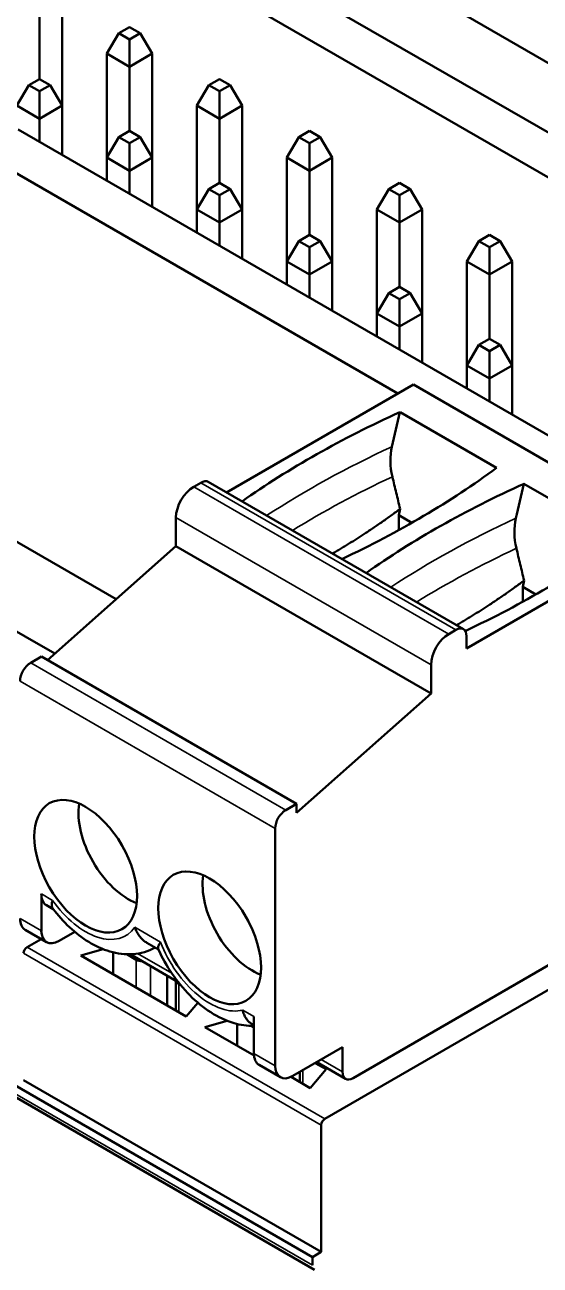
# Model space of a CAD drawing. Header units: millimetres. Extents: x 3100 to 5091, y 868 to 1900.
# Drawn here: x 4063.82 to 4074.11, y 1666.99 to 1691.75 of the extents above; entities that cross this region are included whole.
import ezdxf

# ---------------------------------------------------------------- set-up
doc = ezdxf.new("R2010")
doc.units = ezdxf.units.MM
doc.header["$LTSCALE"] = 1.8
doc.layers.add('외형선(ISO)', color=7, linetype='Continuous', lineweight=50)
doc.layers.add('좁은 외형선(ISO)', color=7, linetype='Continuous', lineweight=35)

msp = doc.modelspace()

# ---------------------------------------------------------------- linework, layer by layer
at = {"layer": '외형선(ISO)'}
for p, q in [((4048.099, 1703.805), (4082.515, 1683.935)), ((4082.545, 1686.204), (4058.387, 1700.152)), ((4067.544, 1693.477), (4082.545, 1684.816)), ((4064.567, 1692.207), (4064.567, 1690.133)), ((4064.114, 1691.946), (4064.114, 1690.664)), ((4065.698, 1691.578), (4065.458, 1691.17)), ((4065.698, 1691.578), (4065.91, 1691.701)), ((4065.91, 1691.456), (4065.698, 1691.578)), ((4065.91, 1691.701), (4066.122, 1691.578)), ((4065.91, 1691.456), (4066.122, 1691.578)), ((4066.363, 1691.17), (4066.122, 1691.578)), ((4065.91, 1691.456), (4065.91, 1690.909)), ((4064.417, 1679.197), (4043.679, 1691.17)), ((4065.458, 1691.17), (4065.91, 1690.909)), ((4065.458, 1689.096), (4065.458, 1691.17)), ((4066.363, 1691.17), (4065.91, 1690.909)), ((4066.363, 1689.096), (4066.363, 1691.17)), ((4065.91, 1689.627), (4065.91, 1690.909)), ((4063.902, 1690.541), (4064.114, 1690.664)), ((4064.326, 1690.541), (4064.114, 1690.664)), ((4067.706, 1690.664), (4067.494, 1690.541)), ((4067.919, 1690.541), (4067.706, 1690.664)), ((4048.155, 1690.382), (4065.644, 1680.285)), ((4063.902, 1690.541), (4063.662, 1690.133)), ((4064.114, 1690.419), (4063.902, 1690.541)), ((4064.114, 1690.419), (4064.326, 1690.541)), ((4064.114, 1690.419), (4064.114, 1689.872)), ((4064.567, 1690.133), (4064.326, 1690.541)), ((4067.254, 1690.133), (4067.494, 1690.541)), ((4067.706, 1690.419), (4067.494, 1690.541)), ((4067.706, 1690.419), (4067.919, 1690.541)), ((4067.706, 1690.419), (4067.706, 1689.872)), ((4068.159, 1690.133), (4067.919, 1690.541)), ((4063.662, 1690.133), (4064.114, 1689.872)), ((4064.114, 1689.872), (4064.567, 1690.133)), ((4064.567, 1690.133), (4064.567, 1689.154)), ((4067.706, 1689.872), (4067.254, 1690.133)), ((4067.254, 1690.133), (4067.254, 1688.059)), ((4068.159, 1690.133), (4067.706, 1689.872)), ((4068.159, 1688.059), (4068.159, 1690.133)), ((4064.114, 1689.415), (4064.114, 1689.872)), ((4067.706, 1688.59), (4067.706, 1689.872)), ((4077.345, 1681.776), (4063.69, 1689.66)), ((4065.698, 1689.504), (4065.91, 1689.627)), ((4065.91, 1689.627), (4066.122, 1689.504)), ((4069.502, 1689.627), (4069.29, 1689.504)), ((4069.715, 1689.504), (4069.502, 1689.627)), ((4065.698, 1689.504), (4065.458, 1689.096)), ((4065.91, 1689.382), (4065.698, 1689.504)), ((4065.91, 1689.382), (4066.122, 1689.504)), ((4065.91, 1689.382), (4065.91, 1688.835)), ((4066.363, 1689.096), (4066.122, 1689.504)), ((4069.05, 1689.096), (4069.29, 1689.504)), ((4069.502, 1689.382), (4069.29, 1689.504)), ((4069.502, 1689.382), (4069.715, 1689.504)), ((4069.502, 1689.382), (4069.502, 1688.835)), ((4069.955, 1689.096), (4069.715, 1689.504)), ((4062.912, 1689.211), (4071.263, 1684.389)), ((4065.458, 1689.096), (4065.458, 1688.639)), ((4065.458, 1689.096), (4065.91, 1688.835)), ((4065.91, 1688.835), (4066.363, 1689.096)), ((4066.363, 1689.096), (4066.363, 1688.117)), ((4069.502, 1688.835), (4069.05, 1689.096)), ((4069.05, 1689.096), (4069.05, 1687.022)), ((4069.955, 1689.096), (4069.502, 1688.835)), ((4069.955, 1687.022), (4069.955, 1689.096)), ((4065.91, 1688.378), (4065.91, 1688.835)), ((4069.502, 1687.553), (4069.502, 1688.835)), ((4067.494, 1688.467), (4067.254, 1688.059)), ((4067.494, 1688.467), (4067.706, 1688.59)), ((4067.706, 1688.345), (4067.494, 1688.467)), ((4067.706, 1688.59), (4067.919, 1688.467)), ((4067.706, 1688.345), (4067.919, 1688.467)), ((4068.159, 1688.059), (4067.919, 1688.467)), ((4070.846, 1688.059), (4071.086, 1688.467)), ((4071.298, 1688.59), (4071.086, 1688.467)), ((4071.298, 1688.345), (4071.086, 1688.467)), ((4071.511, 1688.467), (4071.298, 1688.59)), ((4071.298, 1688.345), (4071.511, 1688.467)), ((4071.751, 1688.059), (4071.511, 1688.467)), ((4067.706, 1688.345), (4067.706, 1687.798)), ((4071.298, 1688.345), (4071.298, 1687.798)), ((4067.254, 1688.059), (4067.254, 1687.602)), ((4067.254, 1688.059), (4067.706, 1687.798)), ((4067.706, 1687.798), (4068.159, 1688.059)), ((4068.159, 1688.059), (4068.159, 1687.08)), ((4071.298, 1687.798), (4070.846, 1688.059)), ((4070.846, 1688.059), (4070.846, 1685.985)), ((4071.751, 1688.059), (4071.298, 1687.798)), ((4071.751, 1685.985), (4071.751, 1688.059)), ((4067.706, 1687.341), (4067.706, 1687.798)), ((4071.298, 1686.516), (4071.298, 1687.798)), ((4069.29, 1687.43), (4069.05, 1687.022)), ((4069.29, 1687.43), (4069.502, 1687.553)), ((4069.502, 1687.308), (4069.29, 1687.43)), ((4069.502, 1687.553), (4069.715, 1687.43)), ((4069.502, 1687.308), (4069.715, 1687.43)), ((4069.955, 1687.022), (4069.715, 1687.43)), ((4072.642, 1687.022), (4072.882, 1687.43)), ((4073.095, 1687.553), (4072.882, 1687.43)), ((4073.095, 1687.308), (4072.882, 1687.43)), ((4073.307, 1687.43), (4073.095, 1687.553)), ((4073.095, 1687.308), (4073.307, 1687.43)), ((4073.547, 1687.022), (4073.307, 1687.43)), ((4069.502, 1687.308), (4069.502, 1686.761)), ((4073.095, 1687.308), (4073.095, 1686.761)), ((4069.05, 1687.022), (4069.05, 1686.565)), ((4069.05, 1687.022), (4069.502, 1686.761)), ((4069.502, 1686.761), (4069.955, 1687.022)), ((4069.955, 1687.022), (4069.955, 1686.043)), ((4073.095, 1686.761), (4072.642, 1687.022)), ((4072.642, 1687.022), (4072.642, 1684.948)), ((4073.547, 1687.022), (4073.095, 1686.761)), ((4073.547, 1684.948), (4073.547, 1687.022)), ((4069.502, 1686.304), (4069.502, 1686.761)), ((4073.095, 1685.479), (4073.095, 1686.761)), ((4071.086, 1686.394), (4070.846, 1685.985)), ((4071.086, 1686.394), (4071.298, 1686.516)), ((4071.298, 1686.271), (4071.086, 1686.394)), ((4071.298, 1686.516), (4071.511, 1686.394)), ((4071.298, 1686.271), (4071.511, 1686.394)), ((4071.751, 1685.985), (4071.511, 1686.394)), ((4071.298, 1686.271), (4071.298, 1685.724)), ((4070.846, 1685.985), (4070.846, 1685.528)), ((4070.846, 1685.985), (4071.298, 1685.724)), ((4071.298, 1685.724), (4071.751, 1685.985)), ((4071.751, 1685.985), (4071.751, 1685.006)), ((4071.298, 1685.267), (4071.298, 1685.724)), ((4072.882, 1685.357), (4073.095, 1685.479)), ((4073.095, 1685.479), (4073.307, 1685.357)), ((4072.882, 1685.357), (4072.642, 1684.948)), ((4073.095, 1685.234), (4072.882, 1685.357)), ((4073.095, 1685.234), (4073.307, 1685.357)), ((4073.095, 1685.234), (4073.095, 1684.687)), ((4073.547, 1684.948), (4073.307, 1685.357)), ((4072.642, 1684.948), (4072.642, 1684.491)), ((4072.642, 1684.948), (4073.095, 1684.687)), ((4073.095, 1684.687), (4073.547, 1684.948)), ((4073.547, 1684.948), (4073.547, 1683.969)), ((4073.095, 1684.23), (4073.095, 1684.687)), ((4067.844, 1682.415), (4071.575, 1684.569)), ((4071.575, 1684.569), (4076.666, 1681.629)), ((4071.308, 1684.017), (4073.236, 1682.904)), ((4067.19, 1682.528), (4067.332, 1682.609)), ((4067.482, 1682.624), (4072.573, 1679.685)), ((4073.782, 1682.589), (4075.711, 1681.475)), ((4066.837, 1681.344), (4066.837, 1681.915)), ((4071.285, 1681.96), (4071.31, 1682.085)), ((4071.285, 1681.663), (4071.285, 1681.96)), ((4071.546, 1681.809), (4071.285, 1681.96)), ((4072.635, 1679.302), (4076.666, 1681.629)), ((4064.272, 1679.069), (4066.837, 1681.344)), ((4071.928, 1678.404), (4066.837, 1681.344)), ((4073.76, 1680.531), (4073.785, 1680.656)), ((4073.76, 1680.234), (4073.76, 1680.531)), ((4074.021, 1680.38), (4073.76, 1680.531)), ((4072.282, 1679.588), (4072.423, 1679.67)), ((4072.635, 1679.547), (4072.635, 1679.302)), ((4063.938, 1679.017), (4064.15, 1679.139)), ((4069.241, 1676.2), (4064.15, 1679.139)), ((4071.928, 1678.404), (4071.928, 1678.976)), ((4069.241, 1676.022), (4071.928, 1678.404)), ((4069.029, 1676.077), (4069.241, 1676.2)), ((4069.241, 1676.2), (4069.241, 1676.022)), ((4068.817, 1670.974), (4068.817, 1675.71)), ((4065.711, 1675.452), (4065.804, 1675.292)), ((4064.15, 1673.669), (4064.15, 1674.403)), ((4064.388, 1674.097), (4064.253, 1674.175)), ((4068.186, 1674.023), (4068.278, 1673.863)), ((4075.888, 1673.914), (4070.372, 1670.729)), ((4063.829, 1673.685), (4064.253, 1673.44)), ((4064.145, 1673.502), (4063.867, 1673.342)), ((4064.817, 1673.645), (4064.503, 1673.464)), ((4065.383, 1673.3), (4064.935, 1673.175)), ((4066.487, 1673.293), (4066.252, 1673.429)), ((4064.935, 1673.175), (4067.042, 1671.958)), ((4065.582, 1672.801), (4065.582, 1673.237)), ((4066.045, 1673.089), (4065.855, 1673.199)), ((4065.92, 1673.198), (4066.882, 1672.643)), ((4066.66, 1672.178), (4066.66, 1672.771)), ((4066.835, 1672.67), (4066.835, 1672.078)), ((4066.939, 1672.573), (4066.894, 1672.599)), ((4069.807, 1669.913), (4074.686, 1672.73)), ((4067.042, 1671.958), (4067.273, 1672.232)), ((4067.41, 1671.746), (4067.858, 1671.871)), ((4068.057, 1671.372), (4068.057, 1671.808)), ((4068.33, 1671.77), (4068.393, 1671.733)), ((4068.393, 1671.785), (4068.348, 1671.811)), ((4068.393, 1671.954), (4068.393, 1671.219)), ((4068.395, 1671.177), (4067.41, 1671.746)), ((4070.16, 1671.342), (4069.17, 1670.77)), ((4070.16, 1670.852), (4070.16, 1671.342)), ((4069.616, 1671.027), (4069.832, 1670.903)), ((4069.648, 1671.046), (4070.222, 1670.714)), ((4068.496, 1670.99), (4068.92, 1670.745)), ((4069.31, 1670.85), (4069.31, 1670.649)), ((4069.832, 1670.903), (4069.517, 1670.529)), ((4069.559, 1667.157), (4063.62, 1670.586)), ((4069.736, 1667.259), (4063.796, 1670.688)), ((4069.517, 1670.529), (4069.133, 1670.751)), ((4069.135, 1670.75), (4069.135, 1670.752)), ((4063.661, 1670.331), (4069.601, 1666.902)), ((4069.736, 1667.259), (4069.736, 1669.79)), ((4069.559, 1667.157), (4069.736, 1667.259)), ((4069.559, 1666.994), (4069.559, 1667.157))]:
    msp.add_line(p, q, dxfattribs=at)
for centre, major_axis, ratio, start_param, end_param in [((4083.638, 1674.926), (-20, 0), 0.57735, 5.376697, 5.59774), ((4083.638, 1667.564), (-13.016, -69.532), 0.218386, 4.514556, 4.524759), ((4071.859, 1682.914), (-0.213, 0.99), 0.718086, 0.992119, 1.603505), ((4057.489, 1690.023), (20, 0), 0.57735, 5.397834, 5.618878), ((4067.19, 1682.119), (-0.25, -0.433), 0.57735, 3.926991, 5.497787), ((4067.332, 1682.364), (0.15, 0.26), 0.57735, 0, 0.785398), ((4086.113, 1673.497), (-20, 0), 0.57735, 5.376697, 5.59774), ((4086.113, 1666.135), (-13.016, -69.532), 0.218386, 4.514556, 4.524759), ((4074.334, 1681.485), (-0.213, 0.99), 0.718086, 0.992119, 1.603505), ((4059.964, 1688.594), (20, 0), 0.57735, 5.396921, 5.618878), ((4072.423, 1679.425), (0.15, 0.26), 0.57735, 5.497787, 7.068583), ((4072.282, 1679.18), (-0.25, -0.433), 0.57735, 3.926991, 5.497787), ((4063.938, 1678.772), (-0.15, -0.26), 0.57735, 3.926991, 5.497787), ((4065.882, 1675.444), (-0.7, 1.212), 0.57735, 0.613952, 2.52764), ((4069.029, 1675.832), (-0.15, -0.26), 0.57735, 3.926991, 5.497787), ((4068.357, 1674.016), (-0.7, 1.212), 0.57735, 0.613952, 2.52764), ((4064.503, 1674.608), (-0.25, -0.433), 0.57735, 5.497787, 6.283185), ((4064.079, 1674.118), (-0.25, -0.433), 0.57735, 5.497787, 6.283185), ((4064.503, 1673.873), (-0.25, -0.433), 0.57735, 5.497787, 7.068583), ((4063.867, 1673.26), (-0.05, -0.0866), 0.57735, 3.926991, 5.497787), ((4066.186, 1673.171), (0.2, 0), 0.57735, 3.926991, 4.616874), ((4067.035, 1672.681), (-0.2, 0), 0.57735, 0.095515, 0.785398), ((4068.746, 1671.423), (-0.25, -0.433), 0.57735, 5.497787, 6.283185), ((4069.17, 1671.178), (-0.25, -0.433), 0.57735, 5.497787, 7.068583), ((4070.372, 1670.974), (-0.15, -0.26), 0.57735, 5.497787, 7.068583), ((4069.807, 1669.831), (-0.05, -0.0866), 0.57735, 3.926991, 5.497787)]:
    msp.add_ellipse(centre, major_axis=major_axis, ratio=ratio, start_param=start_param, end_param=end_param, dxfattribs=at)
for centre in [(4065.034, 1674.955), (4067.509, 1673.526)]:
    msp.add_ellipse(centre, major_axis=(-0.725, 1.256), ratio=0.57735, dxfattribs=at)
for points, knots in [([(4071.156, 1682.728), (4071.169, 1682.675), (4071.181, 1682.621), (4071.194, 1682.567), (4071.207, 1682.514), (4071.22, 1682.46), (4071.233, 1682.407), (4071.246, 1682.353), (4071.259, 1682.3), (4071.272, 1682.246), (4071.284, 1682.192), (4071.297, 1682.139), (4071.31, 1682.085)], [27.3487746, 27.3487746, 27.3487746, 27.3487746, 27.5141397, 27.5141397, 27.5141397, 27.6795053, 27.6795053, 27.6795053, 27.8448716, 27.8448716, 27.8448716, 28.0102384, 28.0102384, 28.0102384, 28.0102384]), ([(4073.631, 1681.299), (4073.643, 1681.246), (4073.656, 1681.192), (4073.669, 1681.139), (4073.682, 1681.085), (4073.695, 1681.031), (4073.708, 1680.978), (4073.721, 1680.924), (4073.734, 1680.871), (4073.746, 1680.817), (4073.759, 1680.764), (4073.772, 1680.71), (4073.785, 1680.656)], [27.3487746, 27.3487746, 27.3487746, 27.3487746, 27.5141397, 27.5141397, 27.5141397, 27.6795053, 27.6795053, 27.6795053, 27.8448716, 27.8448716, 27.8448716, 28.0102384, 28.0102384, 28.0102384, 28.0102384]), ([(4064.374, 1674.274), (4064.371, 1674.263), (4064.368, 1674.252), (4064.365, 1674.242), (4064.363, 1674.232), (4064.361, 1674.222), (4064.359, 1674.212), (4064.358, 1674.203), (4064.357, 1674.193), (4064.357, 1674.185), (4064.357, 1674.176), (4064.358, 1674.167), (4064.359, 1674.16), (4064.36, 1674.152), (4064.361, 1674.144), (4064.364, 1674.138), (4064.366, 1674.131), (4064.369, 1674.124), (4064.372, 1674.118), (4064.374, 1674.115), (4064.376, 1674.113), (4064.378, 1674.11)], [0, 0, 0, 0, 0.0500439, 0.0500439, 0.0500439, 0.1003298, 0.1003298, 0.1003298, 0.1506336, 0.1506336, 0.1506336, 0.2007383, 0.2007383, 0.2007383, 0.2507413, 0.2507413, 0.2507413, 0.3010207, 0.3010207, 0.3010207, 0.3259682, 0.3259682, 0.3259682, 0.3259682]), ([(4064.378, 1674.11), (4064.48, 1673.975), (4064.592, 1673.85), (4064.832, 1673.626), (4064.96, 1673.527), (4065.23, 1673.362), (4065.371, 1673.297), (4065.668, 1673.21), (4065.824, 1673.19), (4066.132, 1673.213), (4066.284, 1673.255), (4066.421, 1673.331), (4066.421, 1673.331), (4066.422, 1673.331)], [2.570912, 2.570912, 2.570912, 2.570912, 2.842128, 2.842128, 3.113344, 3.113344, 3.384559, 3.384559, 3.655775, 3.655775, 3.915873, 3.915873, 3.916819, 3.916819, 3.916819, 3.916819]), ([(4066.252, 1673.429), (4066.248, 1673.431), (4066.244, 1673.434), (4066.239, 1673.437), (4066.227, 1673.444), (4066.215, 1673.453), (4066.203, 1673.462), (4066.192, 1673.471), (4066.18, 1673.481), (4066.169, 1673.492), (4066.158, 1673.502), (4066.148, 1673.514), (4066.137, 1673.525), (4066.127, 1673.537), (4066.117, 1673.549), (4066.108, 1673.562), (4066.098, 1673.575), (4066.089, 1673.588), (4066.081, 1673.602), (4066.072, 1673.615), (4066.064, 1673.63), (4066.056, 1673.644), (4066.048, 1673.659), (4066.04, 1673.674), (4066.033, 1673.689), (4066.026, 1673.704), (4066.02, 1673.72), (4066.014, 1673.736)], [0.5832526, 0.5832526, 0.5832526, 0.5832526, 0.6016391, 0.6016391, 0.6016391, 0.6542184, 0.6542184, 0.6542184, 0.7068174, 0.7068174, 0.7068174, 0.759171, 0.759171, 0.759171, 0.8114111, 0.8114111, 0.8114111, 0.8636676, 0.8636676, 0.8636676, 0.9158958, 0.9158958, 0.9158958, 0.9682186, 0.9682186, 0.9682186, 1.0204727, 1.0204727, 1.0204727, 1.0204727]), ([(4066.483, 1673.303), (4066.481, 1673.306), (4066.48, 1673.309), (4066.48, 1673.313), (4066.479, 1673.317), (4066.479, 1673.322), (4066.479, 1673.328), (4066.479, 1673.334), (4066.48, 1673.34), (4066.482, 1673.346), (4066.483, 1673.352), (4066.486, 1673.359), (4066.488, 1673.366), (4066.491, 1673.373), (4066.494, 1673.381), (4066.498, 1673.389), (4066.502, 1673.396), (4066.507, 1673.404), (4066.512, 1673.413), (4066.517, 1673.421), (4066.523, 1673.429), (4066.529, 1673.438)], [0.6696626, 0.6696626, 0.6696626, 0.6696626, 0.7057633, 0.7057633, 0.7057633, 0.7581259, 0.7581259, 0.7581259, 0.8103638, 0.8103638, 0.8103638, 0.8626229, 0.8626229, 0.8626229, 0.9148484, 0.9148484, 0.9148484, 0.9671682, 0.9671682, 0.9671682, 1.0194216, 1.0194216, 1.0194216, 1.0194216]), ([(4066.483, 1673.303), (4066.56, 1673.132), (4066.653, 1672.966), (4066.866, 1672.655), (4066.985, 1672.51), (4067.243, 1672.25), (4067.382, 1672.135), (4067.677, 1671.946), (4067.833, 1671.871), (4068.125, 1671.787), (4068.258, 1671.767), (4068.393, 1671.769)], [2.185909, 2.185909, 2.185909, 2.185909, 2.485965, 2.485965, 2.786021, 2.786021, 3.086077, 3.086077, 3.386133, 3.386133, 3.619284, 3.619284, 3.619284, 3.619284]), ([(4068.168, 1672.083), (4068.172, 1672.068), (4068.176, 1672.054), (4068.181, 1672.039), (4068.185, 1672.025), (4068.19, 1672.011), (4068.196, 1671.997), (4068.202, 1671.984), (4068.208, 1671.97), (4068.214, 1671.958), (4068.221, 1671.945), (4068.228, 1671.933), (4068.235, 1671.922), (4068.243, 1671.91), (4068.251, 1671.899), (4068.259, 1671.889), (4068.267, 1671.878), (4068.276, 1671.868), (4068.285, 1671.859), (4068.294, 1671.85), (4068.304, 1671.842), (4068.314, 1671.834), (4068.323, 1671.826), (4068.334, 1671.819), (4068.344, 1671.813), (4068.345, 1671.812), (4068.347, 1671.811), (4068.348, 1671.811)], [0, 0, 0, 0, 0.0500446, 0.0500446, 0.0500446, 0.1003141, 0.1003141, 0.1003141, 0.1505854, 0.1505854, 0.1505854, 0.2006444, 0.2006444, 0.2006444, 0.2506976, 0.2506976, 0.2506976, 0.3010085, 0.3010085, 0.3010085, 0.3513319, 0.3513319, 0.3513319, 0.4014341, 0.4014341, 0.4014341, 0.4073862, 0.4073862, 0.4073862, 0.4073862])]:
    msp.add_open_spline(points, degree=3, knots=knots, dxfattribs=at)
for points in [[(4071.31, 1682.085), (4070.633, 1681.584), (4069.958, 1681.194)], [(4073.785, 1680.656), (4073.107, 1680.155), (4072.433, 1679.765)]]:
    msp.add_rational_spline(points, [1.02770253116, 1.03021040397, 1.03021599738], degree=2, dxfattribs=at)
at = {"layer": '좁은 외형선(ISO)'}
for p, q in [((4067.19, 1682.528), (4072.282, 1679.588)), ((4067.332, 1682.609), (4072.423, 1679.67)), ((4071.928, 1678.976), (4066.837, 1681.915)), ((4069.029, 1676.077), (4063.938, 1679.017)), ((4068.817, 1675.71), (4063.726, 1678.649)), ((4064.374, 1674.274), (4064.15, 1674.403)), ((4064.15, 1673.669), (4063.726, 1673.914)), ((4066.529, 1673.438), (4066.014, 1673.736)), ((4063.867, 1673.342), (4069.807, 1669.913)), ((4069.736, 1669.79), (4063.796, 1673.219)), ((4066.045, 1672.534), (4066.045, 1673.089)), ((4066.072, 1673.212), (4066.754, 1672.818)), ((4066.328, 1672.37), (4066.328, 1672.963)), ((4066.894, 1672.599), (4066.894, 1672.044)), ((4068.393, 1671.954), (4068.168, 1672.083)), ((4068.817, 1670.974), (4068.393, 1671.219)), ((4069.736, 1671.097), (4070.16, 1670.852)), ((4069.368, 1670.884), (4069.368, 1670.615)), ((4069.559, 1666.994), (4063.62, 1670.423))]:
    msp.add_line(p, q, dxfattribs=at)
for centre, major_axis, start_param, end_param in [((4083.638, 1674.308), (-20, 0), 5.386899, 5.559793), ((4083.638, 1673.84), (-19.819, 0), 5.393683, 5.531385), ((4086.113, 1672.88), (-20, 0), 5.386899, 5.559793), ((4086.113, 1672.411), (-19.819, 0), 5.393683, 5.531385), ((4065.034, 1674.955), (0.8, -1.386), 4.875419, 6.544985), ((4067.509, 1673.526), (0.8, -1.386), 4.45059, 6.120156)]:
    msp.add_ellipse(centre, major_axis=major_axis, ratio=0.57735, start_param=start_param, end_param=end_param, dxfattribs=at)

doc.saveas('drawing.dxf')
